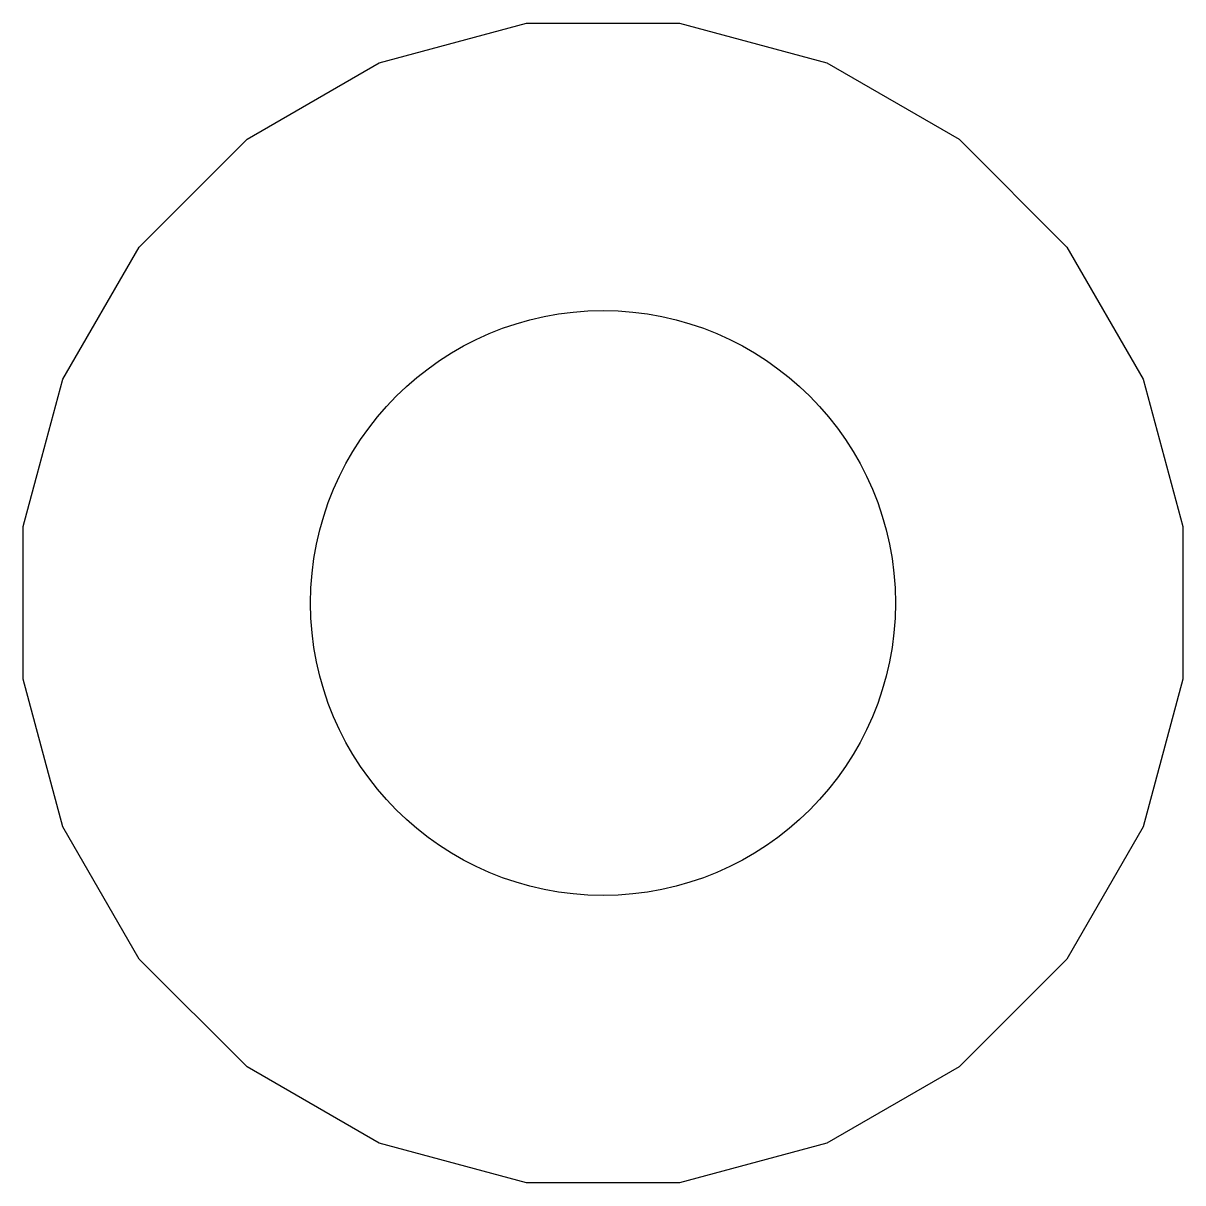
# Model space of a CAD drawing. Header units: inches. Extents: x 2.81 to 6.14, y -3.53 to -1.72.
# Drawn here: x 5.91349 to 5.93691, y -2.43297 to -2.40955 of the extents above; entities that cross this region are included whole.
import ezdxf

# ---------------------------------------------------------------- set-up
doc = ezdxf.new("R2010")
doc.units = ezdxf.units.IN
doc.header["$MEASUREMENT"] = 0
doc.layers.add('B.Cu', color=153, linetype='CONTINUOUS', true_color=0x4d7fc4)

msp = doc.modelspace()

# ---------------------------------------------------------------- linework, layer by layer
at = {"layer": 'B.Cu', "linetype": 'CONTINUOUS'}
for p, q in [((5.920677, -2.410348), (5.923655, -2.40955)), ((5.923655, -2.40955), (5.926739, -2.40955)), ((5.926739, -2.40955), (5.929717, -2.410348)), ((5.918007, -2.41189), (5.920677, -2.410348)), ((5.929717, -2.410348), (5.932387, -2.41189)), ((5.915827, -2.41407), (5.918007, -2.41189)), ((5.932387, -2.41189), (5.934567, -2.41407)), ((5.914285, -2.41674), (5.915827, -2.41407)), ((5.934567, -2.41407), (5.936109, -2.41674)), ((5.913487, -2.419718), (5.914285, -2.41674)), ((5.936109, -2.41674), (5.936907, -2.419718)), ((5.913487, -2.422801), (5.913487, -2.419718)), ((5.936907, -2.419718), (5.936907, -2.422801)), ((5.914285, -2.42578), (5.913487, -2.422801)), ((5.936907, -2.422801), (5.936109, -2.42578)), ((5.915827, -2.42845), (5.914285, -2.42578)), ((5.936109, -2.42578), (5.934567, -2.42845)), ((5.918007, -2.43063), (5.915827, -2.42845)), ((5.934567, -2.42845), (5.932387, -2.43063)), ((5.920677, -2.432172), (5.918007, -2.43063)), ((5.932387, -2.43063), (5.929717, -2.432172)), ((5.923655, -2.43297), (5.920677, -2.432172)), ((5.929717, -2.432172), (5.926739, -2.43297)), ((5.926739, -2.43297), (5.923655, -2.43297))]:
    msp.add_line(p, q, dxfattribs=at)
at = {"layer": 'B.Cu'}
msp.add_circle((5.925197, -2.42126), 0.005906, dxfattribs=at)

doc.saveas('drawing.dxf')
